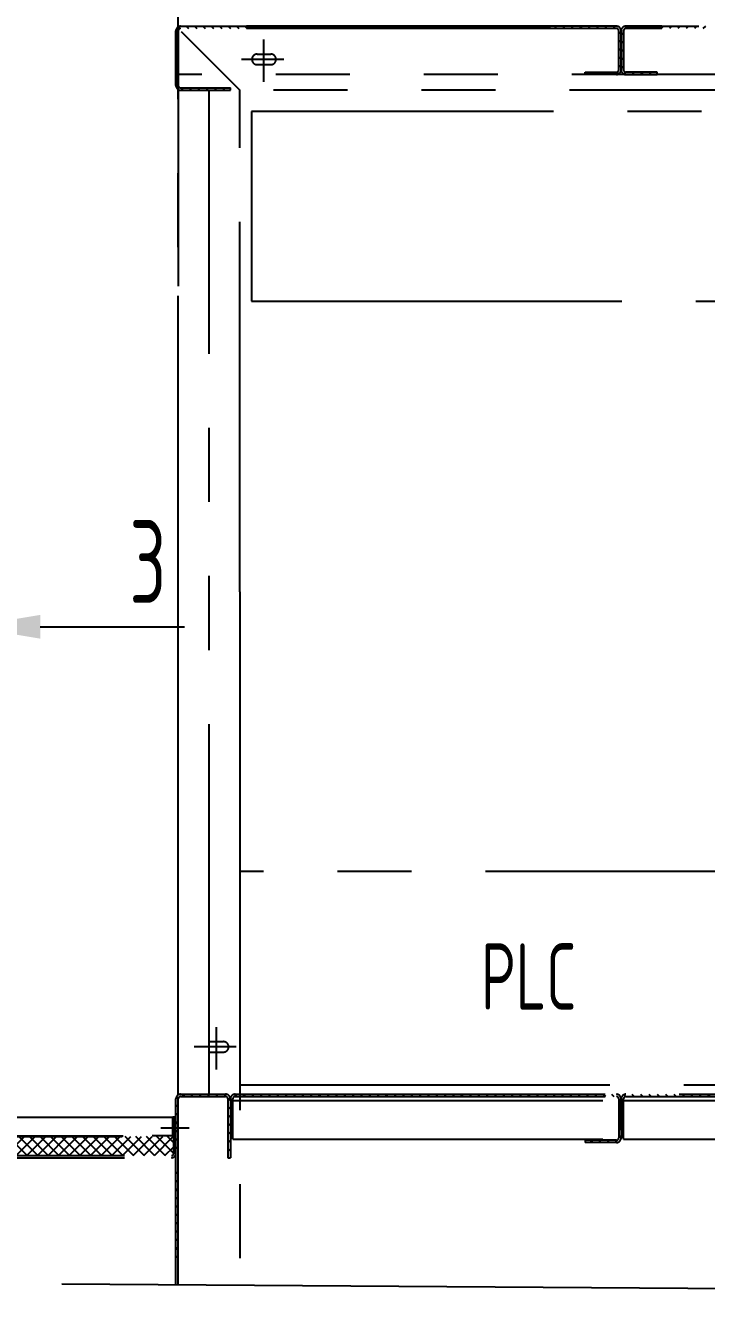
# Model space of a CAD drawing. Header units: millimetres. Extents: x 1934 to 22934, y 25951 to 41379.
# Drawn here: x 12273 to 13711, y 29043 to 31725 of the extents above; entities that cross this region are included whole.
import ezdxf

# ---------------------------------------------------------------- set-up
doc = ezdxf.new("R2010")
doc.units = ezdxf.units.MM
doc.header["$LTSCALE"] = 500
doc.linetypes.add('K', pattern=[2.5, 1.25, -0.25, 0.25, -0.25, 0.25, -0.25])
for name, color, linetype in [('01', 7, 'Continuous'), ('02', 1, 'Continuous'), ('07', 6, 'K'), ('08', 1, 'Continuous')]:
    doc.layers.add(name, color=color, linetype=linetype)
doc.styles.get("Standard").update_dxf_attribs({"font": 'isocp', "width": 0.707, "bigfont": 'intecad.shx'})
doc.dimstyles.new('INTE', dxfattribs={"dimscale": 50, "dimtxt": 3.5, "dimasz": 3, "dimexe": 3, "dimexo": 0, "dimgap": 1, "dimtad": 1, "dimdsep": 46, "dimtxsty": 'Standard', "dimcen": 0, "dimclrd": 1, "dimclre": 1, "dimclrt": 3, "dimadec": 0, "dimazin": 0, "dimtfac": 1, "dimtmove": 0, "dimatfit": 0, "dimfxl": 1, "dimarcsym": 0})

# ---------------------------------------------------------------- blocks, each defined once
blk = doc.blocks.new('CB')
at = {"layer": '07', "linetype": 'K'}
h = blk.add_hatch(dxfattribs=at)
h.set_pattern_fill('ANSI37', color=6, scale=5, style=0)
h.set_pattern_definition([(45, (32201.197, -1405.669), (-11.22532, 11.22532), []), (135, (32201.197, -1405.669), (-11.22532, -11.22532), [])])
h.paths.add_polyline_path([(38771.9, -2.9), (38037.9, -2.9), (38037.9, -37.9, 0.414214), (38042.9, -42.9), (38766.9, -42.9, 0.414214), (38771.9, -37.9)])
at = {"layer": '07', "color": 6, "linetype": 'K'}
for p, q in [((33382.4, 38.2), (38771.9, 38.2)), ((38769.9, -0.9), (38769.9, 38.2)), ((38771.9, 38.2), (38769.9, 38.2)), ((38776.4, 38.2), (38771.9, 38.2)), ((38771.9, -37.9), (38771.9, 38.2)), ((38776.4, -37.9), (38776.4, 38.2)), ((38804.7, 15.2), (38744.3, 15.2)), ((38037.9, -2.9), (38771.9, -2.9)), ((38039.9, -0.9), (38726, -0.9)), ((38769.9, -0.9), (38726, -0.9)), ((38042.9, -42.9), (38766.9, -42.9)), ((38042.9, -47.4), (38766.9, -47.4))]:
    blk.add_line(p, q, dxfattribs=at)
for radius in [9.5, 5]:
    blk.add_arc((38766.9, -37.9), radius, 270, 0, dxfattribs=at)
blk = doc.blocks.new('*D888')
at = {"layer": '08', "color": 1, "lineweight": -2, "ltscale": 1.25}
for p, q in [((10965.8, 31959.7), (10965.8, 32411.7)), ((12595.8, 31569.4), (12595.8, 32411.7)), ((12445.8, 32261.7), (11115.8, 32261.7))]:
    blk.add_line(p, q, dxfattribs=at)
at = {"layer": '08', "color": 1, "ltscale": 1.25}
for points in [[(11115.8, 32286.7), (11115.8, 32236.7), (10965.8, 32261.7)], [(12445.8, 32286.7), (12445.8, 32236.7), (12595.8, 32261.7)]]:
    blk.add_solid(points, dxfattribs=at)
at = {"layer": 'Defpoints', "color": 0, "ltscale": 1.25}
for p in [(10965.8, 32261.7), (10965.8, 31959.7), (12595.8, 31569.4)]:
    blk.add_point(p, dxfattribs=at)
at = {"layer": '08', "color": 3, "ltscale": 1.25, "insert": (11780.8, 32399.2), "char_height": 175, "attachment_point": 5}
blk.add_mtext('1630', dxfattribs=at)
blk = doc.blocks.new('*D908')
at = {"layer": '08', "color": 1, "lineweight": -2, "ltscale": 1.25}
for p, q in [((12151.3, 30105.2), (12151.3, 30606.2)), ((12154.3, 30105.2), (12154.3, 30606.2)), ((12001.3, 30456.2), (11851.3, 30456.2)), ((12151.3, 30456.2), (12154.3, 30456.2)), ((12304.3, 30456.2), (12608.9, 30456.2))]:
    blk.add_line(p, q, dxfattribs=at)
at = {"layer": '08', "color": 1, "ltscale": 1.25}
for points in [[(12001.3, 30481.2), (12001.3, 30431.2), (12151.3, 30456.2)], [(12304.3, 30481.2), (12304.3, 30431.2), (12154.3, 30456.2)]]:
    blk.add_solid(points, dxfattribs=at)
at = {"layer": 'Defpoints', "color": 0, "ltscale": 1.25}
for p in [(12154.3, 30456.2), (12151.3, 30105.2), (12154.3, 30105.2)]:
    blk.add_point(p, dxfattribs=at)
at = {"layer": '08', "color": 3, "ltscale": 1.25, "insert": (12531.6, 30593.7), "char_height": 175, "attachment_point": 5}
blk.add_mtext('3', dxfattribs=at)

msp = doc.modelspace()

# ---------------------------------------------------------------- hatches: boundary and pattern name
at = {"layer": '07', "linetype": 'K', "ltscale": 1.25}
h = msp.add_hatch(dxfattribs=at)
h.set_pattern_fill('ANSI31', color=6, scale=100, angle=90, style=0)
h.set_pattern_definition([(315, (18353.925, 33093.571), (8.838835, 8.838835), [])])
h.paths.add_polyline_path([(13454.816, 29367.662), (13520.816, 29367.662, 0.41421356), (13530.816, 29377.662), (13530.816, 29459.662, 0.10324372), (13529.981, 29463.662), (13523.816, 29463.662, -0.23606798), (13525.816, 29459.662), (13525.816, 29377.662, -0.41421356), (13520.816, 29372.662), (13454.816, 29372.662)])
h.paths.add_polyline_path([(12725.816, 29464.662), (13529.476, 29464.662, 0.26794919), (13520.816, 29469.662), (12725.816, 29469.662)])
h.paths.add_polyline_path([(12705.816, 29393.662), (12710.816, 29393.662), (12710.816, 29459.662, -0.23606798), (12712.816, 29463.662), (12706.651, 29463.662, 0.10324372), (12705.816, 29459.662)])
h.paths.add_polyline_path([(12707.156, 29464.662), (12719.816, 29464.662), (12719.816, 29469.662), (12715.816, 29469.662, 0.26794919)])
h.paths.add_polyline_path([(12719.816, 29464.662), (12725.816, 29464.662), (12725.816, 29469.662), (12719.816, 29469.662)])
h = msp.add_hatch(dxfattribs=at)
h.set_pattern_fill('ANSI31', color=6, scale=100, angle=90, style=0)
h.set_pattern_definition([(315, (27819.356, 33677.181), (8.838835, 8.838835), [])])
h.paths.add_polyline_path([(14875.476, 29464.662, 0.26794919), (14866.816, 29469.662), (13540.816, 29469.662, 0.26794919), (13532.156, 29464.662)])
h.paths.add_polyline_path([(13535.816, 29459.662, -0.41421356), (13540.816, 29464.662), (13532.156, 29464.662, 0.1316525), (13530.816, 29459.662), (13530.816, 29393.662), (13535.816, 29393.662)])
h.paths.add_polyline_path([(14871.816, 29393.662), (14876.816, 29393.662), (14876.816, 29459.662, 0.1316525), (14875.476, 29464.662), (14866.816, 29464.662, -0.41421356), (14871.816, 29459.662)])

# ---------------------------------------------------------------- linework, layer by layer
at = {"layer": '02', "ltscale": 1.25}
msp.add_line((12350.125, 29069.771), (16077.213, 29042.677), dxfattribs=at)
at = {"layer": '07', "color": 6, "linetype": 'K', "ltscale": 1.25}
for p, q in [((12590.816, 31598.662), (12590.816, 31713.662)), ((12590.816, 31713.662), (12590.816, 31598.662)), ((12590.816, 31598.662), (12590.816, 31713.662)), ((12590.816, 31709.934), (12595.816, 31704.934)), ((12595.816, 31713.662), (12595.816, 31598.662)), ((12595.816, 31598.662), (12595.816, 31708.662)), ((12596.001, 31722.426), (12599.858, 31718.569)), ((12600.816, 31723.662), (15806.816, 31723.662)), ((13520.816, 31723.662), (12600.816, 31723.662)), ((13520.816, 31718.662), (12600.816, 31718.662)), ((12601.816, 31712.662), (12725.816, 31588.662)), ((13520.816, 31718.662), (12605.816, 31718.662)), ((12612.443, 31723.662), (12617.443, 31718.662)), ((12630.12, 31723.662), (12635.12, 31718.662)), ((12647.798, 31723.662), (12652.798, 31718.662)), ((12665.476, 31723.662), (12670.476, 31718.662)), ((12683.153, 31723.662), (12688.153, 31718.662)), ((12700.831, 31723.662), (12705.831, 31718.662)), ((12718.509, 31723.662), (12723.509, 31718.662)), ((12736.187, 31723.662), (12741.187, 31718.662)), ((12753.864, 31723.662), (12758.864, 31718.662)), ((12771.542, 31723.662), (12776.542, 31718.662)), ((12789.22, 31723.662), (12794.22, 31718.662)), ((12806.897, 31723.662), (12811.897, 31718.662)), ((12824.575, 31723.662), (12829.575, 31718.662)), ((12842.253, 31723.662), (12847.253, 31718.662)), ((12859.93, 31723.662), (12864.93, 31718.662)), ((12877.608, 31723.662), (12882.608, 31718.662)), ((12895.286, 31723.662), (12896.943, 31722.004)), ((12930.641, 31723.662), (12935.641, 31718.662)), ((12948.319, 31723.662), (12953.319, 31718.662)), ((12965.996, 31723.662), (12970.996, 31718.662)), ((12983.674, 31723.662), (12988.674, 31718.662)), ((13001.352, 31723.662), (13006.352, 31718.662)), ((13019.029, 31723.662), (13024.029, 31718.662)), ((13036.707, 31723.662), (13041.707, 31718.662)), ((13054.385, 31723.662), (13059.385, 31718.662)), ((13072.062, 31723.662), (13077.062, 31718.662)), ((13089.74, 31723.662), (13094.74, 31718.662)), ((13107.418, 31723.662), (13112.418, 31718.662)), ((13125.095, 31723.662), (13130.095, 31718.662)), ((13142.773, 31723.662), (13147.773, 31718.662)), ((13160.451, 31723.662), (13165.451, 31718.662)), ((13178.128, 31723.662), (13183.128, 31718.662)), ((13195.806, 31723.662), (13200.806, 31718.662)), ((13213.484, 31723.662), (13218.484, 31718.662)), ((13231.161, 31723.662), (13236.161, 31718.662)), ((13248.839, 31723.662), (13253.839, 31718.662)), ((13266.517, 31723.662), (13271.517, 31718.662)), ((13284.194, 31723.662), (13289.194, 31718.662)), ((13301.872, 31723.662), (13306.872, 31718.662)), ((13319.55, 31723.662), (13324.55, 31718.662)), ((13337.227, 31723.662), (13342.227, 31718.662)), ((13354.905, 31723.662), (13359.905, 31718.662)), ((13372.583, 31723.662), (13377.583, 31718.662)), ((13390.26, 31723.662), (13395.26, 31718.662)), ((13407.938, 31723.662), (13412.938, 31718.662)), ((13425.616, 31723.662), (13430.616, 31718.662)), ((13443.293, 31723.662), (13448.293, 31718.662)), ((13460.971, 31723.662), (13465.971, 31718.662)), ((13478.649, 31723.662), (13483.649, 31718.662)), ((13496.326, 31723.662), (13501.326, 31718.662)), ((13514.004, 31723.662), (13519.004, 31718.662)), ((13525.816, 31631.662), (13525.816, 31713.662)), ((13525.816, 31711.85), (13530.816, 31706.85)), ((13530.816, 31713.662), (13530.816, 31631.662)), ((13530.816, 31631.662), (13530.816, 31713.662)), ((13535.816, 31709.897), (13530.816, 31704.897)), ((13535.816, 31713.662), (13535.816, 31631.662)), ((14866.816, 31723.662), (13540.816, 31723.662)), ((14866.816, 31718.662), (13540.816, 31718.662)), ((14866.816, 31718.662), (13540.816, 31718.662)), ((13549.581, 31723.662), (13544.581, 31718.662)), ((13567.258, 31723.662), (13562.258, 31718.662)), ((13584.936, 31723.662), (13579.936, 31718.662)), ((13602.614, 31723.662), (13597.614, 31718.662)), ((13620.291, 31723.662), (13615.291, 31718.662)), ((13637.969, 31723.662), (13632.969, 31718.662)), ((13655.647, 31723.662), (13650.647, 31718.662)), ((13673.324, 31723.662), (13668.324, 31718.662)), ((13691.002, 31723.662), (13686.002, 31718.662)), ((13708.68, 31723.662), (13703.68, 31718.662)), ((12590.816, 31692.256), (12595.816, 31687.256)), ((12776.816, 31606.071), (12776.816, 31695.253)), ((13525.816, 31694.173), (13530.816, 31689.173)), ((13535.816, 31692.22), (13530.816, 31687.22)), ((12590.816, 31674.578), (12595.816, 31669.578)), ((12590.816, 31656.901), (12595.816, 31651.901)), ((12762.316, 31664.662), (12791.316, 31664.662)), ((13525.816, 31676.495), (13530.816, 31671.495)), ((13525.816, 31658.817), (13530.816, 31653.817)), ((13535.816, 31674.542), (13530.816, 31669.542)), ((13535.816, 31656.864), (13530.816, 31651.864)), ((12590.816, 31639.223), (12595.816, 31634.223)), ((12818.407, 31653.662), (12729.225, 31653.662)), ((12762.316, 31642.662), (12791.316, 31642.662)), ((13525.816, 31641.14), (13530.816, 31636.14)), ((13535.816, 31639.187), (13530.816, 31634.187)), ((12590.816, 31621.545), (12595.816, 31616.545)), ((12590.816, 31603.868), (12595.816, 31598.868)), ((13454.816, 31626.662), (13520.816, 31626.662)), ((13454.816, 31621.662), (13454.816, 31626.662)), ((13454.816, 31623.751), (13456.905, 31621.662)), ((13520.816, 31621.662), (13454.816, 31621.662)), ((13469.583, 31626.662), (13474.583, 31621.662)), ((13487.26, 31626.662), (13492.26, 31621.662)), ((13504.938, 31626.662), (13509.938, 31621.662)), ((13522.368, 31626.909), (13526.103, 31623.174)), ((13540.969, 31626.662), (13536.807, 31622.501)), ((13606.816, 31626.662), (13540.816, 31626.662)), ((13540.816, 31621.662), (13606.816, 31621.662)), ((13558.647, 31626.662), (13553.647, 31621.662)), ((13576.324, 31626.662), (13571.324, 31621.662)), ((13594.002, 31626.662), (13589.002, 31621.662)), ((13606.816, 31621.798), (13606.68, 31621.662)), ((13606.816, 31621.662), (13606.816, 31626.662)), ((12595.816, 30007.149), (12595.816, 31590.002)), ((12595.816, 31590.002), (12595.816, 31174.662)), ((12600.816, 31593.662), (12705.816, 31593.662)), ((12600.816, 31588.662), (12705.816, 31588.662)), ((12600.816, 31588.662), (12705.816, 31588.662)), ((12601.021, 31593.662), (12606.021, 31588.662)), ((12618.699, 31593.662), (12623.699, 31588.662)), ((12636.377, 31593.662), (12641.377, 31588.662)), ((12654.054, 31593.662), (12659.054, 31588.662)), ((12660.816, 29469.662), (12660.816, 31588.662)), ((12671.732, 31593.662), (12676.732, 31588.662)), ((12689.41, 31593.662), (12694.41, 31588.662)), ((12705.816, 31588.662), (12705.816, 31593.662)), ((14203.316, 31588.662), (12725.816, 31588.662)), ((12725.816, 30529.662), (12725.816, 31588.662)), ((14950.792, 31543.292), (12750.792, 31543.292)), ((12750.792, 31543.292), (12750.792, 31143.292)), ((12595.816, 30666.662), (12595.816, 31154.662)), ((12750.792, 31143.292), (14950.792, 31143.292)), ((12595.816, 29468.322), (12595.816, 30646.662)), ((12725.816, 30529.662), (12725.816, 29067.04)), ((14025.816, 29939.662), (12725.816, 29939.662)), ((12725.816, 29939.662), (12725.816, 29489.662)), ((12676.816, 29522.071), (12676.816, 29611.253)), ((12718.407, 29569.662), (12629.225, 29569.662)), ((12662.316, 29580.662), (12691.316, 29580.662)), ((12662.316, 29558.662), (12691.316, 29558.662)), ((12725.816, 29489.662), (14025.816, 29489.662)), ((12590.816, 29068.021), (12590.816, 29459.662)), ((12590.816, 29068.021), (12590.816, 29459.662)), ((12590.816, 29453.662), (12590.816, 29459.662)), ((12591.767, 29463.919), (12595.82, 29459.866)), ((12595.816, 29067.985), (12595.816, 29459.662)), ((12600.816, 29469.662), (12695.816, 29469.662)), ((12600.816, 29469.662), (12666.816, 29469.662)), ((12600.816, 29464.662), (12695.816, 29464.662)), ((12603.701, 29469.662), (12608.701, 29464.662)), ((12621.379, 29469.662), (12626.379, 29464.662)), ((12639.056, 29469.662), (12644.056, 29464.662)), ((12656.734, 29469.662), (12661.734, 29464.662)), ((12674.412, 29469.662), (12679.412, 29464.662)), ((12692.089, 29469.662), (12697.322, 29464.43)), ((12700.584, 29461.168), (12705.816, 29455.936)), ((12700.816, 29459.662), (12700.816, 29335.662)), ((12705.816, 29459.662), (12705.816, 29335.662)), ((12710.816, 29374.662), (12710.816, 29459.662)), ((12710.816, 29456.662), (13525.816, 29456.662)), ((12715.816, 29469.662), (15691.816, 29469.662)), ((12715.816, 29464.662), (13520.816, 29464.662)), ((13525.816, 29459.662), (13525.816, 29377.662)), ((13530.816, 29393.662), (13530.816, 29459.662)), ((13530.816, 29459.662), (13530.816, 29377.662)), ((13535.816, 29374.662), (13535.816, 29459.662)), ((13535.816, 29456.662), (14871.816, 29456.662)), ((13540.816, 29464.662), (14866.816, 29464.662)), ((12590.816, 29447.192), (12595.816, 29442.192)), ((12590.816, 29429.514), (12595.816, 29424.514)), ((12700.816, 29443.258), (12705.816, 29438.258)), ((12590.816, 29411.837), (12595.816, 29406.837)), ((12700.816, 29425.58), (12705.816, 29420.58)), ((12700.816, 29407.903), (12705.816, 29402.903)), ((12590.816, 29394.159), (12595.816, 29389.159)), ((12590.816, 29376.481), (12595.816, 29371.481)), ((12700.816, 29390.225), (12705.816, 29385.225)), ((12705.816, 29393.662), (12710.816, 29393.662)), ((12710.816, 29374.662), (13525.816, 29374.662)), ((13530.816, 29393.662), (13535.816, 29393.662)), ((13535.816, 29374.662), (14871.816, 29374.662)), ((12590.816, 29358.804), (12593.669, 29355.951)), ((12700.816, 29372.547), (12705.816, 29367.547)), ((12700.816, 29354.87), (12705.816, 29349.87)), ((13520.816, 29372.662), (13454.816, 29372.662)), ((13454.816, 29372.662), (13454.816, 29367.662)), ((13520.816, 29367.662), (13454.816, 29367.662)), ((12700.816, 29337.192), (12702.346, 29335.662)), ((12700.816, 29335.662), (12705.816, 29335.662)), ((12590.816, 29305.771), (12595.816, 29300.771)), ((12595.236, 29319.028), (12595.816, 29318.448)), ((12590.816, 29288.093), (12595.816, 29283.093)), ((12590.816, 29270.415), (12595.816, 29265.415)), ((12590.816, 29252.738), (12595.816, 29247.738)), ((12590.816, 29235.06), (12595.816, 29230.06)), ((12590.816, 29217.382), (12595.816, 29212.382)), ((12590.816, 29199.705), (12595.816, 29194.705)), ((12590.816, 29182.027), (12595.816, 29177.027)), ((12590.816, 29164.349), (12595.816, 29159.349)), ((12590.816, 29146.672), (12595.816, 29141.672)), ((12590.816, 29128.994), (12595.816, 29123.994))]:
    msp.add_line(p, q, dxfattribs=at)
at = {"layer": '07', "ltscale": 1.25}
msp.add_line((15770.816, 31621.662), (12595.816, 31621.662), dxfattribs=at)
at = {"layer": '07', "color": 6, "linetype": 'K', "ltscale": 1.25}
for centre, radius, start, end in [((12600.816, 31713.662), 10, 90, 180), ((12600.816, 31713.662), 5, 90, 180), ((13520.816, 31713.662), 10, 0, 90), ((13520.816, 31713.662), 5, 0, 90), ((13540.816, 31713.662), 10, 90, 180), ((13540.816, 31713.662), 5, 90, 180), ((12762.316, 31653.662), 11, 90, 270), ((12791.316, 31653.662), 11, 270, 90), ((13520.816, 31631.662), 10, 270, 0), ((13520.816, 31631.662), 5, 270, 0), ((13540.816, 31631.662), 10, 180, 270), ((13540.816, 31631.662), 5, 180, 270), ((12600.816, 31598.662), 10, 180, 270), ((12600.816, 31598.662), 5, 180, 270), ((12691.316, 29569.662), 11, 270, 90), ((12600.816, 29459.662), 10, 90, 180), ((12600.816, 29459.662), 5, 90, 180), ((12695.816, 29459.662), 10, 0, 90), ((12695.816, 29459.662), 5, 0, 90), ((12715.816, 29459.662), 10, 90, 180), ((12715.816, 29459.662), 5, 90, 180), ((13520.816, 29459.662), 10, 0, 90), ((13520.816, 29459.662), 5, 0, 90), ((13540.816, 29459.662), 10, 90, 180), ((13540.816, 29459.662), 5, 90, 180), ((13520.816, 29377.662), 5, 270, 0), ((13520.816, 29377.662), 10, 270, 0)]:
    msp.add_arc(centre, radius, start, end, dxfattribs=at)

# ---------------------------------------------------------------- block references
at = {"layer": '01', "ltscale": 1.25}
msp.add_blockref('CB', (-26185.596, 29383.073), dxfattribs=at)

# ---------------------------------------------------------------- texts
at = {"layer": '07', "color": 6, "linetype": 'K', "ltscale": 1.25, "width": 0.707}
msp.add_text('PLC', height=140, dxfattribs=at).set_placement((13235.136, 29648.148))

# ---------------------------------------------------------------- dimensions: what is measured, and where the dimension line sits
at = {"layer": '08', "ltscale": 1.25}
for base, p1, p2, picture, middle in [((10965.816, 32261.656), (12595.816, 31569.365), (10965.816, 31959.662), '*D888', (11780.816, 32399.156)), ((12154.316, 30456.162), (12151.316, 30105.166), (12154.316, 30105.166), '*D908', (12531.623, 30593.662))]:
    dim = msp.add_linear_dim(base=base, p1=p1, p2=p2, dimstyle='INTE', dxfattribs=at)
    dim.commit()
    dim.dimension.update_dxf_attribs({"geometry": picture, "text_midpoint": middle})

doc.saveas('drawing.dxf')
